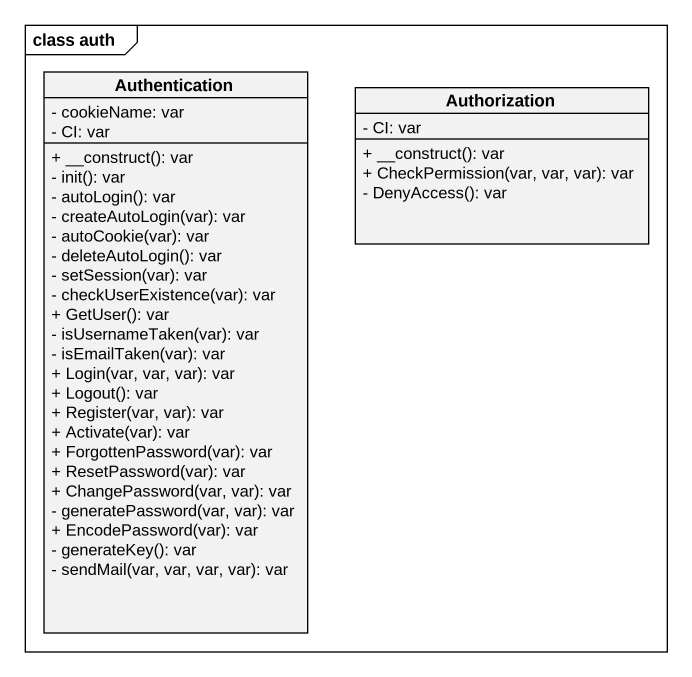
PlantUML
@startuml
mainframe class auth
hide circle
hide empty members
skinparam classAttributeIconSize 0
class Authentication {
  - cookieName: var
  - CI: var
  + __construct(): var
  - init(): var
  - autoLogin(): var
  - createAutoLogin(var): var
  - autoCookie(var): var
  - deleteAutoLogin(): var
  - setSession(var): var
  - checkUserExistence(var): var
  + GetUser(): var
  - isUsernameTaken(var): var
  - isEmailTaken(var): var
  + Login(var, var, var): var
  + Logout(): var
  + Register(var, var): var
  + Activate(var): var
  + ForgottenPassword(var): var
  + ResetPassword(var): var
  + ChangePassword(var, var): var
  - generatePassword(var, var): var
  + EncodePassword(var): var
  - generateKey(): var
  - sendMail(var, var, var, var): var
}
class Authorization {
  - CI: var
  + __construct(): var
  + CheckPermission(var, var, var): var
  - DenyAccess(): var
}
@enduml
